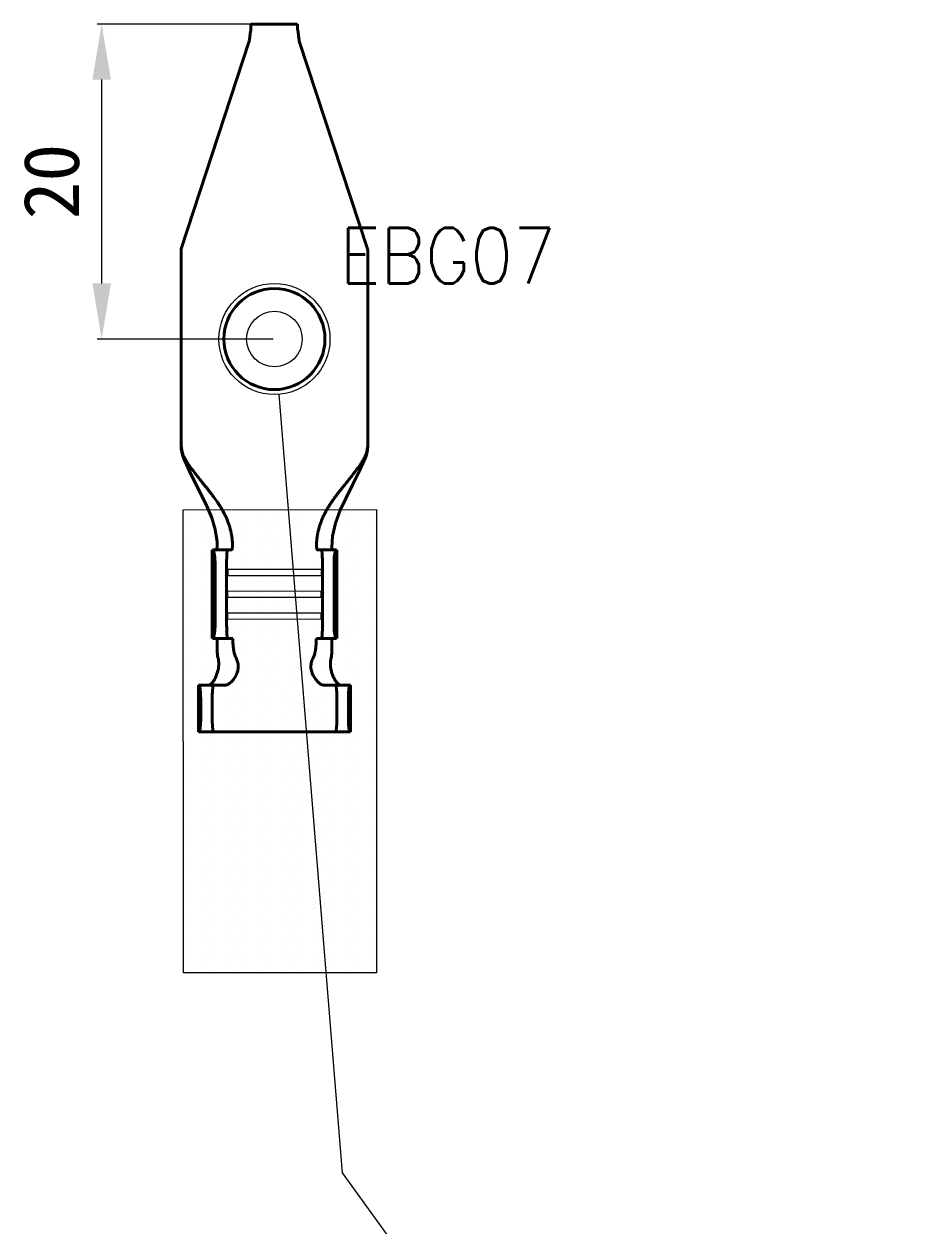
# Model space of a CAD drawing. Header units: inches. Extents: x 47316 to 59086, y 3141 to 11743.
# Drawn here: x 53209.6 to 53249.6, y 9920.7 to 9974.8 of the extents above; entities that cross this region are included whole.
import ezdxf

# ---------------------------------------------------------------- set-up
doc = ezdxf.new("R2010")
doc.units = ezdxf.units.IN
doc.header["$MEASUREMENT"] = 0
doc.layers.add('标注线', color=3, linetype='Continuous', lineweight=20)
doc.layers.add('轮廓线', color=7, linetype='Continuous', lineweight=40)
doc.styles.get("Standard").update_dxf_attribs({"font": ''})
doc.styles.get('Standard').set_extended_font_data('SimSun')
doc.linetypes.add('_VH_FELT_TAPE', pattern='A,0.4,-0.7,["FELT",Standard,S=0.3,R=0,X=-0.5,Y=-0.15],-0.7', length=1.8)

# ---------------------------------------------------------------- blocks, each defined once
blk = doc.blocks.new('YNDP')
at = {"layer": '标注线', "color": 0}
for p, q in [((-2.1, 7.315), (2.1, 7.315)), ((-2.1, 7.315), (-2.1, 7.035)), ((-2.1, 7.035), (2.1, 7.035)), ((2.1, 7.315), (2.1, 7.035)), ((-2.1, 6.335), (2.1, 6.335)), ((-2.1, 6.055), (-2.1, 6.335)), ((-2.1, 6.055), (2.1, 6.055)), ((2.1, 6.055), (2.1, 6.335)), ((-2.1, 5.355), (2.1, 5.355)), ((-2.1, 5.075), (-2.1, 5.355)), ((-2.1, 5.075), (2.1, 5.075)), ((2.1, 5.075), (2.1, 5.355))]:
    blk.add_line(p, q, dxfattribs=at)
at = {"layer": '轮廓线', "color": 0, "linetype": 'Continuous'}
for p, q in [((-1.05, 31.85), (1.05, 31.85)), ((-1.05, 31.85), (-1.05, 31.624)), ((1.05, 31.85), (1.05, 31.624)), ((-1.124, 31.08), (-4.19, 21.732)), ((1.124, 31.08), (4.19, 21.732)), ((-4.2, 21.666), (-4.2, 12.863)), ((4.2, 21.666), (4.2, 12.863)), ((2.615, 8.806), (2.587, 8.297)), ((-2.802, 4.2), (-2.802, 8.19)), ((-1.927, 8.19), (-2.789, 8.19)), ((-2.59, 8.225), (-2.59, 8.19)), ((1.927, 8.19), (2.789, 8.19)), ((2.802, 4.2), (2.802, 8.19)), ((-2.678, 4.76), (-2.678, 7.63)), ((-2.155, 7.63), (-2.155, 4.76)), ((2.155, 7.63), (2.155, 4.76)), ((2.678, 4.76), (2.678, 7.63)), ((-1.884, 4.2), (-2.789, 4.2)), ((1.884, 4.2), (2.789, 4.2)), ((-3.419, 2.1), (-3.419, 0)), ((-2.214, 2.1), (-3.419, 2.1)), ((2.214, 2.1), (3.419, 2.1)), ((3.419, 2.1), (3.419, 0)), ((-3.326, 1.54), (-3.326, 0.56)), ((-2.805, 0.56), (-2.805, 1.54)), ((2.805, 0.56), (2.805, 1.54)), ((3.326, 1.54), (3.326, 0.56)), ((3.419, 0), (-3.419, 0))]:
    blk.add_line(p, q, dxfattribs=at)
for points in [[(-4.098, 12.336), (-3.841, 11.757), (-3.567, 11.206), (-3.294, 10.675), (-3.041, 10.152), (-2.827, 9.63), (-2.669, 9.098), (-2.587, 8.548)], [(4.098, 12.336), (3.817, 11.707), (3.517, 11.11), (3.224, 10.534), (2.959, 9.966), (2.748, 9.394), (2.615, 8.806)], [(2.587, 8.297), (2.596, 8.233), (2.616, 8.19)]]:
    blk.add_lwpolyline(points, dxfattribs=at)
blk.add_circle((0, 17.675), 2.275, dxfattribs=at)
for centre, radius, start, end in [((-3.99, 21.666), 0.21, 161.8436, 180), ((3.99, 21.666), 0.21, 0, 18.1564), ((-2.733, 12.976), 1.467, 179.9769, 194.856), ((-2.784, 12.863), 1.416, 179.9988, 190.6859), ((-2.82, 12.855), 1.38, 190.6602, 202.0987), ((-2.828, 12.951), 1.368, 194.867, 203.4682), ((2.839, 12.948), 1.358, 336.545, 345.167), ((2.82, 12.855), 1.38, 337.9012, 349.3399), ((2.733, 12.976), 1.467, 345.1441, 0.0231), ((2.784, 12.863), 1.416, 349.3141, 0.0012), ((-2.878, 12.931), 1.315, 203.5201, 211.9337), ((2.881, 12.929), 1.311, 328.0524, 336.542)]:
    blk.add_arc(centre, radius, start, end, dxfattribs=at)
for centre, ratio, start_param, end_param in [((-2.789, 7.63), 0.19732, -4.712389, -3.141593), ((2.789, 7.63), 0.19732, -3.141593, -1.570796), ((-2.789, 4.76), 0.19732, 0, 1.570796), ((2.789, 4.76), 0.19732, -1.570796, 0), ((-3.401, 1.54), 0.133102, -4.712389, -3.141593), ((3.401, 1.54), 0.133102, -3.141593, -1.570796), ((-3.401, 0.56), 0.133102, 0, 1.570796), ((3.401, 0.56), 0.133102, -1.570796, 0)]:
    blk.add_ellipse(centre, major_axis=(0, -0.56), ratio=ratio, start_param=start_param, end_param=end_param, dxfattribs=at)
for points, knots in [([(-1.124, 31.08), (-1.118, 31.13), (-1.106, 31.228), (-1.088, 31.371), (-1.07, 31.502), (-1.057, 31.586), (-1.05, 31.624)], [0, 0, 0, 0, 0.275349, 0.54044, 0.785059, 1, 1, 1, 1]), ([(1.124, 31.08), (1.118, 31.13), (1.106, 31.228), (1.088, 31.371), (1.07, 31.502), (1.057, 31.586), (1.05, 31.624)], [0, 0, 0, 0, 0.275349, 0.54044, 0.785059, 1, 1, 1, 1]), ([(-3.994, 12.235), (-3.957, 12.176), (-3.881, 12.059), (-3.759, 11.884), (-3.63, 11.708), (-3.494, 11.53), (-3.376, 11.38), (-3.279, 11.258), (-3.178, 11.133), (-3.076, 11.005), (-2.972, 10.875), (-2.893, 10.775), (-2.813, 10.672), (-2.706, 10.529), (-2.6, 10.382), (-2.497, 10.228), (-2.421, 10.108), (-2.348, 9.983), (-2.278, 9.855), (-2.211, 9.722), (-2.129, 9.539), (-2.057, 9.349), (-1.999, 9.154), (-1.962, 9.004), (-1.932, 8.853), (-1.917, 8.752), (-1.91, 8.701)], [0, 0, 0, 0, 0.050147, 0.101268, 0.15366, 0.207551, 0.263037, 0.291397, 0.320187, 0.379163, 0.409405, 0.44019, 0.471533, 0.503437, 0.568955, 0.6026, 0.636828, 0.671601, 0.70688, 0.742606, 0.778723, 0.851854, 0.888752, 0.925778, 0.962868, 1, 1, 1, 1]), ([(3.994, 12.235), (3.957, 12.176), (3.881, 12.059), (3.759, 11.884), (3.63, 11.708), (3.494, 11.53), (3.376, 11.38), (3.279, 11.258), (3.178, 11.133), (3.076, 11.005), (2.972, 10.875), (2.893, 10.775), (2.813, 10.672), (2.706, 10.529), (2.6, 10.382), (2.497, 10.228), (2.421, 10.108), (2.348, 9.983), (2.278, 9.855), (2.211, 9.722), (2.129, 9.539), (2.057, 9.349), (1.999, 9.154), (1.962, 9.004), (1.932, 8.853), (1.917, 8.752), (1.91, 8.701)], [0, 0, 0, 0, 0.050147, 0.101268, 0.15366, 0.207551, 0.263037, 0.291397, 0.320187, 0.379163, 0.409405, 0.44019, 0.471533, 0.503437, 0.568955, 0.6026, 0.636828, 0.671601, 0.70688, 0.742606, 0.778723, 0.851854, 0.888752, 0.925778, 0.962868, 1, 1, 1, 1]), ([(-1.91, 8.701), (-1.906, 8.665), (-1.899, 8.596), (-1.895, 8.497), (-1.894, 8.421), (-1.893, 8.366), (-1.893, 8.341), (-1.893, 8.329)], [0, 0, 0, 0, 0.28921, 0.557756, 0.797041, 0.903477, 1, 1, 1, 1]), ([(1.893, 8.329), (1.893, 8.341), (1.893, 8.366), (1.894, 8.421), (1.895, 8.497), (1.899, 8.596), (1.906, 8.665), (1.91, 8.701)], [0, 0, 0, 0, 0.09654, 0.20301, 0.442326, 0.710821, 1, 1, 1, 1]), ([(-2.59, 8.225), (-2.59, 8.233), (-2.59, 8.25), (-2.589, 8.278), (-2.587, 8.312), (-2.585, 8.351), (-2.584, 8.394), (-2.583, 8.46), (-2.584, 8.512), (-2.587, 8.548)], [0, 0, 0, 0, 0.070978, 0.159185, 0.264069, 0.384693, 0.519957, 0.668708, 1, 1, 1, 1]), ([(-2.58, 8.19), (-2.581, 8.19), (-2.582, 8.19), (-2.585, 8.192), (-2.586, 8.195), (-2.588, 8.199), (-2.589, 8.204), (-2.59, 8.21), (-2.59, 8.217), (-2.59, 8.222), (-2.59, 8.225)], [0, 0, 0, 0, 0.063583, 0.13143, 0.214486, 0.319093, 0.448523, 0.604543, 0.788198, 1, 1, 1, 1]), ([(-2.11, 8.19), (-2.111, 8.19), (-2.113, 8.189), (-2.115, 8.187), (-2.117, 8.184), (-2.119, 8.179), (-2.121, 8.173), (-2.123, 8.165), (-2.125, 8.157), (-2.128, 8.143), (-2.132, 8.122), (-2.135, 8.094), (-2.139, 8.062), (-2.143, 8.01), (-2.148, 7.937), (-2.152, 7.842), (-2.154, 7.738), (-2.155, 7.666), (-2.155, 7.63)], [0, 0, 0, 0, 0.004027, 0.009289, 0.016377, 0.025518, 0.036801, 0.050263, 0.065914, 0.083752, 0.125893, 0.176287, 0.234438, 0.299837, 0.450022, 0.621303, 0.807366, 1, 1, 1, 1]), ([(-1.893, 8.329), (-1.894, 8.318), (-1.896, 8.298), (-1.9, 8.27), (-1.904, 8.247), (-1.908, 8.229), (-1.911, 8.218), (-1.913, 8.21), (-1.915, 8.204), (-1.917, 8.199), (-1.92, 8.195), (-1.922, 8.192), (-1.924, 8.19), (-1.926, 8.19), (-1.927, 8.19)], [0, 0, 0, 0, 0.218442, 0.41158, 0.578176, 0.717068, 0.77583, 0.827442, 0.871971, 0.909537, 0.940372, 0.964928, 0.984146, 1, 1, 1, 1]), ([(1.927, 8.19), (1.926, 8.19), (1.924, 8.19), (1.922, 8.192), (1.92, 8.195), (1.917, 8.199), (1.915, 8.204), (1.913, 8.21), (1.911, 8.218), (1.908, 8.229), (1.904, 8.247), (1.9, 8.27), (1.896, 8.298), (1.894, 8.318), (1.893, 8.329)], [0, 0, 0, 0, 0.015854, 0.035072, 0.059628, 0.090464, 0.128031, 0.17256, 0.224172, 0.282933, 0.421824, 0.58842, 0.781558, 1, 1, 1, 1]), ([(2.155, 7.63), (2.155, 7.666), (2.154, 7.738), (2.152, 7.842), (2.148, 7.937), (2.143, 8.01), (2.139, 8.062), (2.135, 8.094), (2.132, 8.122), (2.128, 8.143), (2.125, 8.157), (2.123, 8.165), (2.121, 8.173), (2.119, 8.179), (2.117, 8.184), (2.115, 8.187), (2.113, 8.189), (2.111, 8.19), (2.11, 8.19)], [0, 0, 0, 0, 0.192634, 0.378697, 0.549978, 0.700163, 0.765562, 0.823713, 0.874107, 0.916248, 0.934086, 0.949737, 0.963199, 0.974482, 0.983623, 0.990711, 0.995973, 1, 1, 1, 1]), ([(-2.155, 4.76), (-2.155, 4.724), (-2.154, 4.652), (-2.152, 4.548), (-2.148, 4.453), (-2.143, 4.38), (-2.139, 4.328), (-2.135, 4.296), (-2.132, 4.268), (-2.128, 4.247), (-2.125, 4.233), (-2.123, 4.225), (-2.121, 4.217), (-2.119, 4.211), (-2.117, 4.206), (-2.115, 4.203), (-2.113, 4.201), (-2.111, 4.2), (-2.11, 4.2)], [0, 0, 0, 0, 0.192634, 0.378697, 0.549978, 0.700163, 0.765562, 0.823713, 0.874107, 0.916248, 0.934086, 0.949737, 0.963199, 0.974482, 0.983623, 0.990711, 0.995973, 1, 1, 1, 1]), ([(2.11, 4.2), (2.111, 4.2), (2.113, 4.201), (2.115, 4.203), (2.117, 4.206), (2.119, 4.211), (2.121, 4.217), (2.123, 4.225), (2.125, 4.233), (2.128, 4.247), (2.132, 4.268), (2.135, 4.296), (2.139, 4.328), (2.143, 4.38), (2.148, 4.453), (2.152, 4.548), (2.154, 4.652), (2.155, 4.724), (2.155, 4.76)], [0, 0, 0, 0, 0.004027, 0.009289, 0.016377, 0.025518, 0.036801, 0.050263, 0.065914, 0.083752, 0.125893, 0.176287, 0.234438, 0.299837, 0.450022, 0.621303, 0.807366, 1, 1, 1, 1]), ([(-2.556, 3.36), (-2.566, 3.426), (-2.576, 3.528), (-2.58, 3.664), (-2.58, 3.769), (-2.579, 3.875), (-2.577, 3.982), (-2.577, 4.09), (-2.58, 4.163), (-2.582, 4.2)], [0, 0, 0, 0, 0.240029, 0.362533, 0.486637, 0.612415, 0.739889, 0.869056, 1, 1, 1, 1]), ([(-1.884, 4.2), (-1.879, 4.126), (-1.874, 4.016), (-1.864, 3.87), (-1.851, 3.729), (-1.829, 3.59), (-1.793, 3.456), (-1.769, 3.391), (-1.755, 3.36)], [0, 0, 0, 0, 0.260021, 0.387215, 0.512609, 0.758429, 0.879572, 1, 1, 1, 1]), ([(1.755, 3.36), (1.769, 3.391), (1.793, 3.456), (1.829, 3.59), (1.851, 3.729), (1.864, 3.87), (1.874, 4.016), (1.879, 4.126), (1.884, 4.2)], [0, 0, 0, 0, 0.120428, 0.241571, 0.48739, 0.612785, 0.739979, 1, 1, 1, 1]), ([(2.582, 4.2), (2.58, 4.163), (2.577, 4.09), (2.577, 3.982), (2.579, 3.875), (2.58, 3.769), (2.58, 3.664), (2.576, 3.528), (2.566, 3.426), (2.556, 3.36)], [0, 0, 0, 0, 0.130944, 0.260111, 0.387585, 0.513363, 0.637467, 0.759971, 1, 1, 1, 1]), ([(-2.888, 2.131), (-2.874, 2.141), (-2.846, 2.165), (-2.805, 2.21), (-2.763, 2.263), (-2.722, 2.327), (-2.681, 2.398), (-2.643, 2.477), (-2.607, 2.563), (-2.564, 2.686), (-2.526, 2.847), (-2.511, 3.009), (-2.514, 3.133), (-2.523, 3.217), (-2.536, 3.292), (-2.549, 3.339), (-2.556, 3.36)], [0, 0, 0, 0, 0.038866, 0.08397, 0.135113, 0.191855, 0.253649, 0.319879, 0.389842, 0.462725, 0.612921, 0.759984, 0.828629, 0.892177, 0.949572, 1, 1, 1, 1]), ([(-1.755, 3.36), (-1.74, 3.336), (-1.713, 3.283), (-1.678, 3.195), (-1.651, 3.095), (-1.639, 3.004), (-1.636, 2.927), (-1.638, 2.868), (-1.645, 2.809), (-1.66, 2.731), (-1.688, 2.638), (-1.734, 2.534), (-1.789, 2.439), (-1.849, 2.356), (-1.912, 2.282), (-1.975, 2.22), (-2.029, 2.177), (-2.071, 2.149), (-2.101, 2.132), (-2.131, 2.118), (-2.167, 2.105), (-2.196, 2.1), (-2.214, 2.1)], [0, 0, 0, 0, 0.055022, 0.116995, 0.185083, 0.258201, 0.296181, 0.334778, 0.373698, 0.412652, 0.489659, 0.564292, 0.635623, 0.703071, 0.76613, 0.824277, 0.876958, 0.901113, 0.923761, 0.944907, 0.964596, 1, 1, 1, 1]), ([(2.214, 2.1), (2.196, 2.1), (2.167, 2.105), (2.131, 2.118), (2.101, 2.132), (2.071, 2.149), (2.029, 2.177), (1.975, 2.22), (1.912, 2.282), (1.849, 2.356), (1.789, 2.439), (1.734, 2.534), (1.688, 2.638), (1.654, 2.75), (1.636, 2.868), (1.636, 2.984), (1.651, 3.095), (1.678, 3.195), (1.713, 3.283), (1.74, 3.336), (1.755, 3.36)], [0, 0, 0, 0, 0.035416, 0.055113, 0.076262, 0.09891, 0.123064, 0.175742, 0.233887, 0.296955, 0.364416, 0.435763, 0.510406, 0.587414, 0.665244, 0.741782, 0.814902, 0.882994, 0.944969, 1, 1, 1, 1]), ([(2.556, 3.36), (2.549, 3.341), (2.538, 3.299), (2.525, 3.233), (2.516, 3.159), (2.511, 3.049), (2.519, 2.903), (2.552, 2.728), (2.597, 2.587), (2.641, 2.481), (2.676, 2.409), (2.712, 2.343), (2.75, 2.284), (2.787, 2.232), (2.814, 2.2), (2.827, 2.186)], [0, 0, 0, 0, 0.048288, 0.102718, 0.16266, 0.227338, 0.366788, 0.511961, 0.653827, 0.721303, 0.78555, 0.846014, 0.902199, 0.953655, 1, 1, 1, 1]), ([(2.827, 2.186), (2.839, 2.173), (2.862, 2.15), (2.889, 2.13), (2.902, 2.122)], [0, 0, 0, 0, 0.537008, 1, 1, 1, 1]), ([(-2.97, 2.1), (-2.963, 2.1), (-2.95, 2.102), (-2.93, 2.108), (-2.909, 2.118), (-2.895, 2.126), (-2.888, 2.131)], [0, 0, 0, 0, 0.217658, 0.453857, 0.713604, 1, 1, 1, 1]), ([(-2.74, 2.1), (-2.741, 2.1), (-2.744, 2.099), (-2.747, 2.097), (-2.75, 2.094), (-2.753, 2.089), (-2.756, 2.083), (-2.759, 2.076), (-2.762, 2.067), (-2.766, 2.053), (-2.771, 2.032), (-2.776, 2.004), (-2.781, 1.972), (-2.786, 1.935), (-2.79, 1.894), (-2.795, 1.834), (-2.8, 1.752), (-2.804, 1.648), (-2.805, 1.576), (-2.805, 1.54)], [0, 0, 0, 0, 0.005642, 0.012205, 0.020275, 0.030156, 0.042002, 0.05589, 0.071859, 0.089925, 0.132301, 0.1827, 0.240671, 0.305736, 0.377363, 0.454882, 0.624746, 0.809143, 1, 1, 1, 1]), ([(2.805, 1.54), (2.805, 1.576), (2.804, 1.648), (2.8, 1.752), (2.795, 1.834), (2.79, 1.894), (2.786, 1.935), (2.781, 1.972), (2.776, 2.004), (2.771, 2.032), (2.766, 2.053), (2.762, 2.067), (2.759, 2.076), (2.756, 2.083), (2.753, 2.089), (2.75, 2.094), (2.747, 2.097), (2.744, 2.099), (2.741, 2.1), (2.74, 2.1)], [0, 0, 0, 0, 0.190857, 0.375254, 0.545118, 0.622637, 0.694264, 0.759329, 0.8173, 0.867699, 0.910075, 0.928141, 0.94411, 0.957998, 0.969844, 0.979725, 0.987795, 0.994358, 1, 1, 1, 1]), ([(2.902, 2.122), (2.907, 2.119), (2.921, 2.111), (2.944, 2.103), (2.962, 2.1), (2.97, 2.1)], [0, 0, 0, 0, 0.280397, 0.659814, 1, 1, 1, 1]), ([(-2.805, 0.56), (-2.805, 0.524), (-2.804, 0.452), (-2.8, 0.348), (-2.795, 0.266), (-2.79, 0.206), (-2.786, 0.165), (-2.781, 0.128), (-2.776, 0.096), (-2.771, 0.068), (-2.766, 0.047), (-2.762, 0.033), (-2.759, 0.024), (-2.756, 0.017), (-2.753, 0.011), (-2.75, 0.006), (-2.747, 0.003), (-2.744, 0.001), (-2.741, 0), (-2.74, 0)], [0, 0, 0, 0, 0.190857, 0.375254, 0.545118, 0.622637, 0.694264, 0.759329, 0.8173, 0.867699, 0.910075, 0.928141, 0.94411, 0.957998, 0.969844, 0.979725, 0.987795, 0.994358, 1, 1, 1, 1]), ([(2.74, 0), (2.741, 0), (2.744, 0.001), (2.747, 0.003), (2.75, 0.006), (2.753, 0.011), (2.756, 0.017), (2.759, 0.024), (2.762, 0.033), (2.766, 0.047), (2.771, 0.068), (2.776, 0.096), (2.781, 0.128), (2.786, 0.165), (2.79, 0.206), (2.795, 0.266), (2.8, 0.348), (2.804, 0.452), (2.805, 0.524), (2.805, 0.56)], [0, 0, 0, 0, 0.005642, 0.012205, 0.020275, 0.030156, 0.042002, 0.05589, 0.071859, 0.089925, 0.132301, 0.1827, 0.240671, 0.305736, 0.377363, 0.454882, 0.624746, 0.809143, 1, 1, 1, 1])]:
    blk.add_open_spline(points, degree=3, knots=knots, dxfattribs=at)

msp = doc.modelspace()

# ---------------------------------------------------------------- linework, layer by layer
at = {"color": 0, "lineweight": 15}
for p, q in [((53220.765, 9974.767), (53212.855, 9974.767)), ((53220.772, 9960.592), (53212.855, 9960.592)), ((53216.729, 9952.913), (53225.419, 9952.916)), ((53216.738, 9932.067), (53216.729, 9952.913)), ((53217.079, 9952.691), (53217.079, 9952.691)), ((53218.079, 9952.692), (53218.079, 9952.692)), ((53219.079, 9952.692), (53219.079, 9952.692)), ((53220.079, 9952.692), (53220.079, 9952.692)), ((53221.079, 9952.693), (53221.079, 9952.693)), ((53222.079, 9952.693), (53222.079, 9952.693)), ((53223.079, 9952.694), (53223.079, 9952.694)), ((53224.079, 9952.694), (53224.079, 9952.694)), ((53225.079, 9952.695), (53225.079, 9952.695)), ((53225.419, 9952.916), (53225.428, 9932.071)), ((53217.079, 9952.191), (53217.079, 9952.191)), ((53217.579, 9952.441), (53217.579, 9952.441)), ((53218.079, 9952.192), (53218.079, 9952.192)), ((53218.579, 9952.442), (53218.579, 9952.442)), ((53219.079, 9952.192), (53219.079, 9952.192)), ((53219.579, 9952.442), (53219.579, 9952.442)), ((53220.079, 9952.192), (53220.079, 9952.192)), ((53220.579, 9952.443), (53220.579, 9952.443)), ((53221.079, 9952.193), (53221.079, 9952.193)), ((53221.579, 9952.443), (53221.579, 9952.443)), ((53222.079, 9952.193), (53222.079, 9952.193)), ((53222.579, 9952.443), (53222.579, 9952.443)), ((53223.079, 9952.194), (53223.079, 9952.194)), ((53223.579, 9952.444), (53223.579, 9952.444)), ((53224.079, 9952.194), (53224.079, 9952.194)), ((53224.579, 9952.444), (53224.579, 9952.444)), ((53225.079, 9952.195), (53225.079, 9952.195)), ((53217.08, 9951.691), (53217.08, 9951.691)), ((53217.579, 9951.941), (53217.579, 9951.941)), ((53218.08, 9951.692), (53218.08, 9951.692)), ((53218.579, 9951.942), (53218.579, 9951.942)), ((53219.08, 9951.692), (53219.08, 9951.692)), ((53219.579, 9951.942), (53219.579, 9951.942)), ((53220.08, 9951.692), (53220.08, 9951.692)), ((53220.579, 9951.943), (53220.579, 9951.943)), ((53221.08, 9951.693), (53221.08, 9951.693)), ((53221.579, 9951.943), (53221.579, 9951.943)), ((53222.08, 9951.693), (53222.08, 9951.693)), ((53222.579, 9951.943), (53222.579, 9951.943)), ((53223.08, 9951.694), (53223.08, 9951.694)), ((53223.579, 9951.944), (53223.579, 9951.944)), ((53224.08, 9951.694), (53224.08, 9951.694)), ((53224.579, 9951.944), (53224.579, 9951.944)), ((53225.08, 9951.695), (53225.08, 9951.695)), ((53217.08, 9951.191), (53217.08, 9951.191)), ((53217.58, 9951.441), (53217.58, 9951.441)), ((53218.08, 9951.192), (53218.08, 9951.192)), ((53218.58, 9951.442), (53218.58, 9951.442)), ((53219.08, 9951.192), (53219.08, 9951.192)), ((53219.58, 9951.442), (53219.58, 9951.442)), ((53220.08, 9951.192), (53220.08, 9951.192)), ((53220.58, 9951.443), (53220.58, 9951.443)), ((53221.08, 9951.193), (53221.08, 9951.193)), ((53221.58, 9951.443), (53221.58, 9951.443)), ((53222.08, 9951.193), (53222.08, 9951.193)), ((53222.58, 9951.443), (53222.58, 9951.443)), ((53223.08, 9951.194), (53223.08, 9951.194)), ((53223.58, 9951.444), (53223.58, 9951.444)), ((53224.08, 9951.194), (53224.08, 9951.194)), ((53224.58, 9951.444), (53224.58, 9951.444)), ((53225.08, 9951.195), (53225.08, 9951.195)), ((53217.08, 9950.691), (53217.08, 9950.691)), ((53217.58, 9950.941), (53217.58, 9950.941)), ((53218.08, 9950.692), (53218.08, 9950.692)), ((53218.58, 9950.942), (53218.58, 9950.942)), ((53219.08, 9950.692), (53219.08, 9950.692)), ((53219.58, 9950.942), (53219.58, 9950.942)), ((53220.08, 9950.692), (53220.08, 9950.692)), ((53220.58, 9950.943), (53220.58, 9950.943)), ((53221.08, 9950.693), (53221.08, 9950.693)), ((53221.58, 9950.943), (53221.58, 9950.943)), ((53222.08, 9950.693), (53222.08, 9950.693)), ((53222.58, 9950.943), (53222.58, 9950.943)), ((53223.08, 9950.694), (53223.08, 9950.694)), ((53223.58, 9950.944), (53223.58, 9950.944)), ((53224.08, 9950.694), (53224.08, 9950.694)), ((53224.58, 9950.944), (53224.58, 9950.944)), ((53225.08, 9950.695), (53225.08, 9950.695)), ((53217.08, 9950.191), (53217.08, 9950.191)), ((53217.58, 9950.441), (53217.58, 9950.441)), ((53217.58, 9949.941), (53217.58, 9949.941)), ((53218.08, 9950.192), (53218.08, 9950.192)), ((53218.58, 9950.442), (53218.58, 9950.442)), ((53218.58, 9949.942), (53218.58, 9949.942)), ((53219.08, 9950.192), (53219.08, 9950.192)), ((53219.58, 9950.442), (53219.58, 9950.442)), ((53219.58, 9949.942), (53219.58, 9949.942)), ((53220.08, 9950.192), (53220.08, 9950.192)), ((53220.58, 9950.443), (53220.58, 9950.443)), ((53220.58, 9949.943), (53220.58, 9949.943)), ((53221.08, 9950.193), (53221.08, 9950.193)), ((53221.58, 9950.443), (53221.58, 9950.443)), ((53221.58, 9949.943), (53221.58, 9949.943)), ((53222.08, 9950.193), (53222.08, 9950.193)), ((53222.58, 9950.443), (53222.58, 9950.443)), ((53222.58, 9949.943), (53222.58, 9949.943)), ((53223.08, 9950.194), (53223.08, 9950.194)), ((53223.58, 9950.444), (53223.58, 9950.444)), ((53223.58, 9949.944), (53223.58, 9949.944)), ((53224.08, 9950.194), (53224.08, 9950.194)), ((53224.58, 9950.444), (53224.58, 9950.444)), ((53224.58, 9949.944), (53224.58, 9949.944)), ((53225.08, 9950.195), (53225.08, 9950.195)), ((53217.08, 9949.691), (53217.08, 9949.691)), ((53217.58, 9949.441), (53217.58, 9949.441)), ((53218.08, 9949.692), (53218.08, 9949.692)), ((53218.58, 9949.442), (53218.58, 9949.442)), ((53219.08, 9949.692), (53219.08, 9949.692)), ((53219.58, 9949.442), (53219.58, 9949.442)), ((53220.08, 9949.692), (53220.08, 9949.692)), ((53220.58, 9949.443), (53220.58, 9949.443)), ((53221.08, 9949.693), (53221.08, 9949.693)), ((53221.58, 9949.443), (53221.58, 9949.443)), ((53222.08, 9949.693), (53222.08, 9949.693)), ((53222.58, 9949.443), (53222.58, 9949.443)), ((53223.08, 9949.694), (53223.08, 9949.694)), ((53223.58, 9949.444), (53223.58, 9949.444)), ((53224.08, 9949.694), (53224.08, 9949.694)), ((53224.58, 9949.444), (53224.58, 9949.444)), ((53225.08, 9949.695), (53225.08, 9949.695)), ((53217.081, 9949.191), (53217.081, 9949.191)), ((53217.581, 9948.941), (53217.581, 9948.941)), ((53218.081, 9949.192), (53218.081, 9949.192)), ((53218.581, 9948.942), (53218.581, 9948.942)), ((53219.081, 9949.192), (53219.081, 9949.192)), ((53219.581, 9948.942), (53219.581, 9948.942)), ((53220.081, 9949.192), (53220.081, 9949.192)), ((53220.581, 9948.943), (53220.581, 9948.943)), ((53221.081, 9949.193), (53221.081, 9949.193)), ((53221.581, 9948.943), (53221.581, 9948.943)), ((53222.081, 9949.193), (53222.081, 9949.193)), ((53222.581, 9948.943), (53222.581, 9948.943)), ((53223.081, 9949.194), (53223.081, 9949.194)), ((53223.581, 9948.944), (53223.581, 9948.944)), ((53224.081, 9949.194), (53224.081, 9949.194)), ((53224.581, 9948.944), (53224.581, 9948.944)), ((53225.081, 9949.195), (53225.081, 9949.195)), ((53217.081, 9948.691), (53217.081, 9948.691)), ((53217.581, 9948.441), (53217.581, 9948.441)), ((53218.081, 9948.692), (53218.081, 9948.692)), ((53218.581, 9948.442), (53218.581, 9948.442)), ((53219.081, 9948.692), (53219.081, 9948.692)), ((53219.581, 9948.442), (53219.581, 9948.442)), ((53220.081, 9948.692), (53220.081, 9948.692)), ((53220.581, 9948.443), (53220.581, 9948.443)), ((53221.081, 9948.693), (53221.081, 9948.693)), ((53221.581, 9948.443), (53221.581, 9948.443)), ((53222.081, 9948.693), (53222.081, 9948.693)), ((53222.581, 9948.443), (53222.581, 9948.443)), ((53223.081, 9948.694), (53223.081, 9948.694)), ((53223.581, 9948.444), (53223.581, 9948.444)), ((53224.081, 9948.694), (53224.081, 9948.694)), ((53224.581, 9948.444), (53224.581, 9948.444)), ((53225.081, 9948.695), (53225.081, 9948.695)), ((53217.081, 9948.191), (53217.081, 9948.191)), ((53217.581, 9947.941), (53217.581, 9947.941)), ((53218.081, 9948.192), (53218.081, 9948.192)), ((53218.581, 9947.942), (53218.581, 9947.942)), ((53219.081, 9948.192), (53219.081, 9948.192)), ((53219.581, 9947.942), (53219.581, 9947.942)), ((53220.081, 9948.192), (53220.081, 9948.192)), ((53220.581, 9947.943), (53220.581, 9947.943)), ((53221.081, 9948.193), (53221.081, 9948.193)), ((53221.581, 9947.943), (53221.581, 9947.943)), ((53222.081, 9948.193), (53222.081, 9948.193)), ((53222.581, 9947.943), (53222.581, 9947.943)), ((53223.081, 9948.194), (53223.081, 9948.194)), ((53223.581, 9947.944), (53223.581, 9947.944)), ((53224.081, 9948.194), (53224.081, 9948.194)), ((53224.581, 9947.944), (53224.581, 9947.944)), ((53225.081, 9948.195), (53225.081, 9948.195)), ((53217.081, 9947.691), (53217.081, 9947.691)), ((53217.581, 9947.441), (53217.581, 9947.441)), ((53218.081, 9947.692), (53218.081, 9947.692)), ((53218.581, 9947.442), (53218.581, 9947.442)), ((53219.081, 9947.692), (53219.081, 9947.692)), ((53219.581, 9947.442), (53219.581, 9947.442)), ((53220.081, 9947.692), (53220.081, 9947.692)), ((53220.581, 9947.443), (53220.581, 9947.443)), ((53221.081, 9947.693), (53221.081, 9947.693)), ((53221.581, 9947.443), (53221.581, 9947.443)), ((53222.081, 9947.693), (53222.081, 9947.693)), ((53222.581, 9947.443), (53222.581, 9947.443)), ((53223.081, 9947.694), (53223.081, 9947.694)), ((53223.581, 9947.444), (53223.581, 9947.444)), ((53224.081, 9947.694), (53224.081, 9947.694)), ((53224.581, 9947.444), (53224.581, 9947.444)), ((53225.081, 9947.695), (53225.081, 9947.695)), ((53217.081, 9947.191), (53217.081, 9947.191)), ((53217.082, 9946.691), (53217.082, 9946.691)), ((53217.582, 9946.941), (53217.582, 9946.941)), ((53218.081, 9947.192), (53218.081, 9947.192)), ((53218.082, 9946.692), (53218.082, 9946.692)), ((53218.582, 9946.942), (53218.582, 9946.942)), ((53219.081, 9947.192), (53219.081, 9947.192)), ((53219.082, 9946.692), (53219.082, 9946.692)), ((53219.582, 9946.942), (53219.582, 9946.942)), ((53220.081, 9947.192), (53220.081, 9947.192)), ((53220.082, 9946.692), (53220.082, 9946.692)), ((53220.582, 9946.943), (53220.582, 9946.943)), ((53221.081, 9947.193), (53221.081, 9947.193)), ((53221.082, 9946.693), (53221.082, 9946.693)), ((53221.582, 9946.943), (53221.582, 9946.943)), ((53222.081, 9947.193), (53222.081, 9947.193)), ((53222.082, 9946.693), (53222.082, 9946.693)), ((53222.582, 9946.943), (53222.582, 9946.943)), ((53223.081, 9947.194), (53223.081, 9947.194)), ((53223.082, 9946.694), (53223.082, 9946.694)), ((53223.582, 9946.944), (53223.582, 9946.944)), ((53224.081, 9947.194), (53224.081, 9947.194)), ((53224.082, 9946.694), (53224.082, 9946.694)), ((53224.582, 9946.944), (53224.582, 9946.944)), ((53225.081, 9947.195), (53225.081, 9947.195)), ((53225.082, 9946.695), (53225.082, 9946.695)), ((53217.082, 9946.191), (53217.082, 9946.191)), ((53217.582, 9946.441), (53217.582, 9946.441)), ((53218.082, 9946.192), (53218.082, 9946.192)), ((53218.582, 9946.442), (53218.582, 9946.442)), ((53219.082, 9946.192), (53219.082, 9946.192)), ((53219.582, 9946.442), (53219.582, 9946.442)), ((53220.082, 9946.192), (53220.082, 9946.192)), ((53220.582, 9946.443), (53220.582, 9946.443)), ((53221.082, 9946.193), (53221.082, 9946.193)), ((53221.582, 9946.443), (53221.582, 9946.443)), ((53222.082, 9946.193), (53222.082, 9946.193)), ((53222.582, 9946.443), (53222.582, 9946.443)), ((53223.082, 9946.194), (53223.082, 9946.194)), ((53223.582, 9946.444), (53223.582, 9946.444)), ((53224.082, 9946.194), (53224.082, 9946.194)), ((53224.582, 9946.444), (53224.582, 9946.444)), ((53225.082, 9946.195), (53225.082, 9946.195)), ((53217.082, 9945.691), (53217.082, 9945.691)), ((53217.582, 9945.941), (53217.582, 9945.941)), ((53218.082, 9945.692), (53218.082, 9945.692)), ((53218.582, 9945.942), (53218.582, 9945.942)), ((53219.082, 9945.692), (53219.082, 9945.692)), ((53219.582, 9945.942), (53219.582, 9945.942)), ((53220.082, 9945.692), (53220.082, 9945.692)), ((53220.582, 9945.943), (53220.582, 9945.943)), ((53221.082, 9945.693), (53221.082, 9945.693)), ((53221.582, 9945.943), (53221.582, 9945.943)), ((53222.082, 9945.693), (53222.082, 9945.693)), ((53222.582, 9945.943), (53222.582, 9945.943)), ((53223.082, 9945.694), (53223.082, 9945.694)), ((53223.582, 9945.944), (53223.582, 9945.944)), ((53224.082, 9945.694), (53224.082, 9945.694)), ((53224.582, 9945.944), (53224.582, 9945.944)), ((53225.082, 9945.695), (53225.082, 9945.695)), ((53217.082, 9945.191), (53217.082, 9945.191)), ((53217.582, 9945.441), (53217.582, 9945.441)), ((53218.082, 9945.192), (53218.082, 9945.192)), ((53218.582, 9945.442), (53218.582, 9945.442)), ((53219.082, 9945.192), (53219.082, 9945.192)), ((53219.582, 9945.442), (53219.582, 9945.442)), ((53220.082, 9945.192), (53220.082, 9945.192)), ((53220.582, 9945.443), (53220.582, 9945.443)), ((53221.082, 9945.193), (53221.082, 9945.193)), ((53221.582, 9945.443), (53221.582, 9945.443)), ((53222.082, 9945.193), (53222.082, 9945.193)), ((53222.582, 9945.443), (53222.582, 9945.443)), ((53223.082, 9945.194), (53223.082, 9945.194)), ((53223.582, 9945.444), (53223.582, 9945.444)), ((53224.082, 9945.194), (53224.082, 9945.194)), ((53224.582, 9945.444), (53224.582, 9945.444)), ((53225.082, 9945.195), (53225.082, 9945.195)), ((53217.083, 9944.691), (53217.083, 9944.691)), ((53217.582, 9944.941), (53217.582, 9944.941)), ((53218.083, 9944.692), (53218.083, 9944.692)), ((53218.582, 9944.942), (53218.582, 9944.942)), ((53219.083, 9944.692), (53219.083, 9944.692)), ((53219.582, 9944.942), (53219.582, 9944.942)), ((53220.083, 9944.692), (53220.083, 9944.692)), ((53220.582, 9944.943), (53220.582, 9944.943)), ((53221.083, 9944.693), (53221.083, 9944.693)), ((53221.582, 9944.943), (53221.582, 9944.943)), ((53222.083, 9944.693), (53222.083, 9944.693)), ((53222.582, 9944.943), (53222.582, 9944.943)), ((53223.083, 9944.694), (53223.083, 9944.694)), ((53223.582, 9944.944), (53223.582, 9944.944)), ((53224.083, 9944.694), (53224.083, 9944.694)), ((53224.582, 9944.944), (53224.582, 9944.944)), ((53225.083, 9944.695), (53225.083, 9944.695)), ((53217.083, 9944.191), (53217.083, 9944.191)), ((53217.583, 9944.441), (53217.583, 9944.441)), ((53218.083, 9944.192), (53218.083, 9944.192)), ((53218.583, 9944.442), (53218.583, 9944.442)), ((53219.083, 9944.192), (53219.083, 9944.192)), ((53219.583, 9944.442), (53219.583, 9944.442)), ((53220.083, 9944.192), (53220.083, 9944.192)), ((53220.583, 9944.443), (53220.583, 9944.443)), ((53221.083, 9944.193), (53221.083, 9944.193)), ((53221.583, 9944.443), (53221.583, 9944.443)), ((53222.083, 9944.193), (53222.083, 9944.193)), ((53222.583, 9944.443), (53222.583, 9944.443)), ((53223.083, 9944.194), (53223.083, 9944.194)), ((53223.583, 9944.444), (53223.583, 9944.444)), ((53224.083, 9944.194), (53224.083, 9944.194)), ((53224.583, 9944.444), (53224.583, 9944.444)), ((53225.083, 9944.195), (53225.083, 9944.195)), ((53217.083, 9943.691), (53217.083, 9943.691)), ((53217.583, 9943.941), (53217.583, 9943.941)), ((53217.583, 9943.441), (53217.583, 9943.441)), ((53218.083, 9943.692), (53218.083, 9943.692)), ((53218.583, 9943.942), (53218.583, 9943.942)), ((53218.583, 9943.442), (53218.583, 9943.442)), ((53219.083, 9943.692), (53219.083, 9943.692)), ((53219.583, 9943.942), (53219.583, 9943.942)), ((53219.583, 9943.442), (53219.583, 9943.442)), ((53220.083, 9943.692), (53220.083, 9943.692)), ((53220.583, 9943.943), (53220.583, 9943.943)), ((53220.583, 9943.443), (53220.583, 9943.443)), ((53221.083, 9943.693), (53221.083, 9943.693)), ((53221.583, 9943.943), (53221.583, 9943.943)), ((53221.583, 9943.443), (53221.583, 9943.443)), ((53222.083, 9943.693), (53222.083, 9943.693)), ((53222.583, 9943.943), (53222.583, 9943.943)), ((53222.583, 9943.443), (53222.583, 9943.443)), ((53223.083, 9943.694), (53223.083, 9943.694)), ((53223.583, 9943.944), (53223.583, 9943.944)), ((53223.583, 9943.444), (53223.583, 9943.444)), ((53224.083, 9943.694), (53224.083, 9943.694)), ((53224.583, 9943.944), (53224.583, 9943.944)), ((53224.583, 9943.444), (53224.583, 9943.444)), ((53225.083, 9943.695), (53225.083, 9943.695)), ((53217.083, 9943.191), (53217.083, 9943.191)), ((53217.583, 9942.941), (53217.583, 9942.941)), ((53218.083, 9943.192), (53218.083, 9943.192)), ((53218.583, 9942.942), (53218.583, 9942.942)), ((53219.083, 9943.192), (53219.083, 9943.192)), ((53219.583, 9942.942), (53219.583, 9942.942)), ((53220.083, 9943.192), (53220.083, 9943.192)), ((53220.583, 9942.943), (53220.583, 9942.943)), ((53221.083, 9943.193), (53221.083, 9943.193)), ((53221.583, 9942.943), (53221.583, 9942.943)), ((53222.083, 9943.193), (53222.083, 9943.193)), ((53222.583, 9942.943), (53222.583, 9942.943)), ((53223.083, 9943.194), (53223.083, 9943.194)), ((53223.583, 9942.944), (53223.583, 9942.944)), ((53224.083, 9943.194), (53224.083, 9943.194)), ((53224.583, 9942.944), (53224.583, 9942.944)), ((53225.083, 9943.195), (53225.083, 9943.195)), ((53217.083, 9942.691), (53217.083, 9942.691)), ((53217.584, 9942.441), (53217.584, 9942.441)), ((53218.083, 9942.692), (53218.083, 9942.692)), ((53218.584, 9942.442), (53218.584, 9942.442)), ((53219.083, 9942.692), (53219.083, 9942.692)), ((53219.584, 9942.442), (53219.584, 9942.442)), ((53220.083, 9942.692), (53220.083, 9942.692)), ((53220.584, 9942.443), (53220.584, 9942.443)), ((53221.083, 9942.693), (53221.083, 9942.693)), ((53221.584, 9942.443), (53221.584, 9942.443)), ((53222.083, 9942.693), (53222.083, 9942.693)), ((53222.584, 9942.443), (53222.584, 9942.443)), ((53223.083, 9942.694), (53223.083, 9942.694)), ((53223.584, 9942.444), (53223.584, 9942.444)), ((53224.083, 9942.694), (53224.083, 9942.694)), ((53224.584, 9942.444), (53224.584, 9942.444)), ((53225.083, 9942.695), (53225.083, 9942.695)), ((53217.084, 9942.191), (53217.084, 9942.191)), ((53217.584, 9941.941), (53217.584, 9941.941)), ((53218.084, 9942.192), (53218.084, 9942.192)), ((53218.584, 9941.942), (53218.584, 9941.942)), ((53219.084, 9942.192), (53219.084, 9942.192)), ((53219.584, 9941.942), (53219.584, 9941.942)), ((53220.084, 9942.192), (53220.084, 9942.192)), ((53220.584, 9941.943), (53220.584, 9941.943)), ((53221.084, 9942.193), (53221.084, 9942.193)), ((53221.584, 9941.943), (53221.584, 9941.943)), ((53222.084, 9942.193), (53222.084, 9942.193)), ((53222.584, 9941.943), (53222.584, 9941.943)), ((53223.084, 9942.194), (53223.084, 9942.194)), ((53223.584, 9941.944), (53223.584, 9941.944)), ((53224.084, 9942.194), (53224.084, 9942.194)), ((53224.584, 9941.944), (53224.584, 9941.944)), ((53225.084, 9942.195), (53225.084, 9942.195)), ((53217.084, 9941.691), (53217.084, 9941.691)), ((53217.584, 9941.441), (53217.584, 9941.441)), ((53218.084, 9941.692), (53218.084, 9941.692)), ((53218.584, 9941.442), (53218.584, 9941.442)), ((53219.084, 9941.692), (53219.084, 9941.692)), ((53219.584, 9941.442), (53219.584, 9941.442)), ((53220.084, 9941.692), (53220.084, 9941.692)), ((53220.584, 9941.443), (53220.584, 9941.443)), ((53221.084, 9941.693), (53221.084, 9941.693)), ((53221.584, 9941.443), (53221.584, 9941.443)), ((53222.084, 9941.693), (53222.084, 9941.693)), ((53222.584, 9941.443), (53222.584, 9941.443)), ((53223.084, 9941.694), (53223.084, 9941.694)), ((53223.584, 9941.444), (53223.584, 9941.444)), ((53224.084, 9941.694), (53224.084, 9941.694)), ((53224.584, 9941.444), (53224.584, 9941.444)), ((53225.084, 9941.695), (53225.084, 9941.695)), ((53217.084, 9941.191), (53217.084, 9941.191)), ((53217.584, 9940.941), (53217.584, 9940.941)), ((53218.084, 9941.192), (53218.084, 9941.192)), ((53218.584, 9940.942), (53218.584, 9940.942)), ((53219.084, 9941.192), (53219.084, 9941.192)), ((53219.584, 9940.942), (53219.584, 9940.942)), ((53220.084, 9941.192), (53220.084, 9941.192)), ((53220.584, 9940.943), (53220.584, 9940.943)), ((53221.084, 9941.193), (53221.084, 9941.193)), ((53221.584, 9940.943), (53221.584, 9940.943)), ((53222.084, 9941.193), (53222.084, 9941.193)), ((53222.584, 9940.943), (53222.584, 9940.943)), ((53223.084, 9941.194), (53223.084, 9941.194)), ((53223.584, 9940.944), (53223.584, 9940.944)), ((53224.084, 9941.194), (53224.084, 9941.194)), ((53224.584, 9940.944), (53224.584, 9940.944)), ((53225.084, 9941.195), (53225.084, 9941.195)), ((53217.084, 9940.691), (53217.084, 9940.691)), ((53217.084, 9940.191), (53217.084, 9940.191)), ((53217.584, 9940.441), (53217.584, 9940.441)), ((53218.084, 9940.692), (53218.084, 9940.692)), ((53218.084, 9940.192), (53218.084, 9940.192)), ((53218.584, 9940.442), (53218.584, 9940.442)), ((53219.084, 9940.692), (53219.084, 9940.692)), ((53219.084, 9940.192), (53219.084, 9940.192)), ((53219.584, 9940.442), (53219.584, 9940.442)), ((53220.084, 9940.692), (53220.084, 9940.692)), ((53220.084, 9940.192), (53220.084, 9940.192)), ((53220.584, 9940.443), (53220.584, 9940.443)), ((53221.084, 9940.693), (53221.084, 9940.693)), ((53221.084, 9940.193), (53221.084, 9940.193)), ((53221.584, 9940.443), (53221.584, 9940.443)), ((53222.084, 9940.693), (53222.084, 9940.693)), ((53222.084, 9940.193), (53222.084, 9940.193)), ((53222.584, 9940.443), (53222.584, 9940.443)), ((53223.084, 9940.694), (53223.084, 9940.694)), ((53223.084, 9940.194), (53223.084, 9940.194)), ((53223.584, 9940.444), (53223.584, 9940.444)), ((53224.084, 9940.694), (53224.084, 9940.694)), ((53224.084, 9940.194), (53224.084, 9940.194)), ((53224.584, 9940.444), (53224.584, 9940.444)), ((53225.084, 9940.695), (53225.084, 9940.695)), ((53225.084, 9940.195), (53225.084, 9940.195)), ((53217.085, 9939.691), (53217.085, 9939.691)), ((53217.585, 9939.941), (53217.585, 9939.941)), ((53218.085, 9939.692), (53218.085, 9939.692)), ((53218.585, 9939.942), (53218.585, 9939.942)), ((53219.085, 9939.692), (53219.085, 9939.692)), ((53219.585, 9939.942), (53219.585, 9939.942)), ((53220.085, 9939.692), (53220.085, 9939.692)), ((53220.585, 9939.943), (53220.585, 9939.943)), ((53221.085, 9939.693), (53221.085, 9939.693)), ((53221.585, 9939.943), (53221.585, 9939.943)), ((53222.085, 9939.693), (53222.085, 9939.693)), ((53222.585, 9939.943), (53222.585, 9939.943)), ((53223.085, 9939.694), (53223.085, 9939.694)), ((53223.585, 9939.944), (53223.585, 9939.944)), ((53224.085, 9939.694), (53224.085, 9939.694)), ((53224.585, 9939.944), (53224.585, 9939.944)), ((53225.085, 9939.695), (53225.085, 9939.695)), ((53217.085, 9939.191), (53217.085, 9939.191)), ((53217.585, 9939.441), (53217.585, 9939.441)), ((53218.085, 9939.192), (53218.085, 9939.192)), ((53218.585, 9939.442), (53218.585, 9939.442)), ((53219.085, 9939.192), (53219.085, 9939.192)), ((53219.585, 9939.442), (53219.585, 9939.442)), ((53220.085, 9939.192), (53220.085, 9939.192)), ((53220.585, 9939.443), (53220.585, 9939.443)), ((53221.085, 9939.193), (53221.085, 9939.193)), ((53221.585, 9939.443), (53221.585, 9939.443)), ((53222.085, 9939.193), (53222.085, 9939.193)), ((53222.585, 9939.443), (53222.585, 9939.443)), ((53223.085, 9939.194), (53223.085, 9939.194)), ((53223.585, 9939.444), (53223.585, 9939.444)), ((53224.085, 9939.194), (53224.085, 9939.194)), ((53224.585, 9939.444), (53224.585, 9939.444)), ((53225.085, 9939.195), (53225.085, 9939.195)), ((53217.085, 9938.691), (53217.085, 9938.691)), ((53217.585, 9938.941), (53217.585, 9938.941)), ((53218.085, 9938.692), (53218.085, 9938.692)), ((53218.585, 9938.942), (53218.585, 9938.942)), ((53219.085, 9938.692), (53219.085, 9938.692)), ((53219.585, 9938.942), (53219.585, 9938.942)), ((53220.085, 9938.692), (53220.085, 9938.692)), ((53220.585, 9938.943), (53220.585, 9938.943)), ((53221.085, 9938.693), (53221.085, 9938.693)), ((53221.585, 9938.943), (53221.585, 9938.943)), ((53222.085, 9938.693), (53222.085, 9938.693)), ((53222.585, 9938.943), (53222.585, 9938.943)), ((53223.085, 9938.694), (53223.085, 9938.694)), ((53223.585, 9938.944), (53223.585, 9938.944)), ((53224.085, 9938.694), (53224.085, 9938.694)), ((53224.585, 9938.944), (53224.585, 9938.944)), ((53225.085, 9938.695), (53225.085, 9938.695)), ((53217.085, 9938.191), (53217.085, 9938.191)), ((53217.585, 9938.441), (53217.585, 9938.441)), ((53218.085, 9938.192), (53218.085, 9938.192)), ((53218.585, 9938.442), (53218.585, 9938.442)), ((53219.085, 9938.192), (53219.085, 9938.192)), ((53219.585, 9938.442), (53219.585, 9938.442)), ((53220.085, 9938.192), (53220.085, 9938.192)), ((53220.585, 9938.443), (53220.585, 9938.443)), ((53221.085, 9938.193), (53221.085, 9938.193)), ((53221.585, 9938.443), (53221.585, 9938.443)), ((53222.085, 9938.193), (53222.085, 9938.193)), ((53222.585, 9938.443), (53222.585, 9938.443)), ((53223.085, 9938.194), (53223.085, 9938.194)), ((53223.585, 9938.444), (53223.585, 9938.444)), ((53224.085, 9938.194), (53224.085, 9938.194)), ((53224.585, 9938.444), (53224.585, 9938.444)), ((53225.085, 9938.195), (53225.085, 9938.195)), ((53217.086, 9937.691), (53217.086, 9937.691)), ((53217.585, 9937.941), (53217.585, 9937.941)), ((53218.086, 9937.692), (53218.086, 9937.692)), ((53218.585, 9937.942), (53218.585, 9937.942)), ((53219.086, 9937.692), (53219.086, 9937.692)), ((53219.585, 9937.942), (53219.585, 9937.942)), ((53220.086, 9937.692), (53220.086, 9937.692)), ((53220.585, 9937.943), (53220.585, 9937.943)), ((53221.086, 9937.693), (53221.086, 9937.693)), ((53221.585, 9937.943), (53221.585, 9937.943)), ((53222.086, 9937.693), (53222.086, 9937.693)), ((53222.585, 9937.943), (53222.585, 9937.943)), ((53223.086, 9937.694), (53223.086, 9937.694)), ((53223.585, 9937.944), (53223.585, 9937.944)), ((53224.086, 9937.694), (53224.086, 9937.694)), ((53224.585, 9937.944), (53224.585, 9937.944)), ((53225.086, 9937.695), (53225.086, 9937.695)), ((53217.086, 9937.191), (53217.086, 9937.191)), ((53217.586, 9937.441), (53217.586, 9937.441)), ((53217.586, 9936.941), (53217.586, 9936.941)), ((53218.086, 9937.192), (53218.086, 9937.192)), ((53218.586, 9937.442), (53218.586, 9937.442)), ((53218.586, 9936.942), (53218.586, 9936.942)), ((53219.086, 9937.192), (53219.086, 9937.192)), ((53219.586, 9937.442), (53219.586, 9937.442)), ((53219.586, 9936.942), (53219.586, 9936.942)), ((53220.086, 9937.192), (53220.086, 9937.192)), ((53220.586, 9937.443), (53220.586, 9937.443)), ((53220.586, 9936.943), (53220.586, 9936.943)), ((53221.086, 9937.193), (53221.086, 9937.193)), ((53221.586, 9937.443), (53221.586, 9937.443)), ((53221.586, 9936.943), (53221.586, 9936.943)), ((53222.086, 9937.193), (53222.086, 9937.193)), ((53222.586, 9937.443), (53222.586, 9937.443)), ((53222.586, 9936.943), (53222.586, 9936.943)), ((53223.086, 9937.194), (53223.086, 9937.194)), ((53223.586, 9937.444), (53223.586, 9937.444)), ((53223.586, 9936.944), (53223.586, 9936.944)), ((53224.086, 9937.194), (53224.086, 9937.194)), ((53224.586, 9937.444), (53224.586, 9937.444)), ((53224.586, 9936.944), (53224.586, 9936.944)), ((53225.086, 9937.195), (53225.086, 9937.195)), ((53217.086, 9936.691), (53217.086, 9936.691)), ((53217.586, 9936.441), (53217.586, 9936.441)), ((53218.086, 9936.692), (53218.086, 9936.692)), ((53218.586, 9936.442), (53218.586, 9936.442)), ((53219.086, 9936.692), (53219.086, 9936.692)), ((53219.586, 9936.442), (53219.586, 9936.442)), ((53220.086, 9936.692), (53220.086, 9936.692)), ((53220.586, 9936.443), (53220.586, 9936.443)), ((53221.086, 9936.693), (53221.086, 9936.693)), ((53221.586, 9936.443), (53221.586, 9936.443)), ((53222.086, 9936.693), (53222.086, 9936.693)), ((53222.586, 9936.443), (53222.586, 9936.443)), ((53223.086, 9936.694), (53223.086, 9936.694)), ((53223.586, 9936.444), (53223.586, 9936.444)), ((53224.086, 9936.694), (53224.086, 9936.694)), ((53224.586, 9936.444), (53224.586, 9936.444)), ((53225.086, 9936.695), (53225.086, 9936.695)), ((53217.086, 9936.191), (53217.086, 9936.191)), ((53217.586, 9935.941), (53217.586, 9935.941)), ((53218.086, 9936.192), (53218.086, 9936.192)), ((53218.586, 9935.942), (53218.586, 9935.942)), ((53219.086, 9936.192), (53219.086, 9936.192)), ((53219.586, 9935.942), (53219.586, 9935.942)), ((53220.086, 9936.192), (53220.086, 9936.192)), ((53220.586, 9935.943), (53220.586, 9935.943)), ((53221.086, 9936.193), (53221.086, 9936.193)), ((53221.586, 9935.943), (53221.586, 9935.943)), ((53222.086, 9936.193), (53222.086, 9936.193)), ((53222.586, 9935.943), (53222.586, 9935.943)), ((53223.086, 9936.194), (53223.086, 9936.194)), ((53223.586, 9935.944), (53223.586, 9935.944)), ((53224.086, 9936.194), (53224.086, 9936.194)), ((53224.586, 9935.944), (53224.586, 9935.944)), ((53225.086, 9936.195), (53225.086, 9936.195)), ((53217.086, 9935.691), (53217.086, 9935.691)), ((53217.587, 9935.441), (53217.587, 9935.441)), ((53218.086, 9935.692), (53218.086, 9935.692)), ((53218.587, 9935.442), (53218.587, 9935.442)), ((53219.086, 9935.692), (53219.086, 9935.692)), ((53219.587, 9935.442), (53219.587, 9935.442)), ((53220.086, 9935.692), (53220.086, 9935.692)), ((53220.587, 9935.443), (53220.587, 9935.443)), ((53221.086, 9935.693), (53221.086, 9935.693)), ((53221.587, 9935.443), (53221.587, 9935.443)), ((53222.086, 9935.693), (53222.086, 9935.693)), ((53222.587, 9935.443), (53222.587, 9935.443)), ((53223.086, 9935.694), (53223.086, 9935.694)), ((53223.587, 9935.444), (53223.587, 9935.444)), ((53224.086, 9935.694), (53224.086, 9935.694)), ((53224.587, 9935.444), (53224.587, 9935.444)), ((53225.086, 9935.695), (53225.086, 9935.695)), ((53217.087, 9935.191), (53217.087, 9935.191)), ((53217.587, 9934.941), (53217.587, 9934.941)), ((53218.087, 9935.192), (53218.087, 9935.192)), ((53218.587, 9934.942), (53218.587, 9934.942)), ((53219.087, 9935.192), (53219.087, 9935.192)), ((53219.587, 9934.942), (53219.587, 9934.942)), ((53220.087, 9935.192), (53220.087, 9935.192)), ((53220.587, 9934.943), (53220.587, 9934.943)), ((53221.087, 9935.193), (53221.087, 9935.193)), ((53221.587, 9934.943), (53221.587, 9934.943)), ((53222.087, 9935.193), (53222.087, 9935.193)), ((53222.587, 9934.943), (53222.587, 9934.943)), ((53223.087, 9935.194), (53223.087, 9935.194)), ((53223.587, 9934.944), (53223.587, 9934.944)), ((53224.087, 9935.194), (53224.087, 9935.194)), ((53224.587, 9934.944), (53224.587, 9934.944)), ((53225.087, 9935.195), (53225.087, 9935.195)), ((53217.087, 9934.691), (53217.087, 9934.691)), ((53217.587, 9934.441), (53217.587, 9934.441)), ((53218.087, 9934.692), (53218.087, 9934.692)), ((53218.587, 9934.442), (53218.587, 9934.442)), ((53219.087, 9934.692), (53219.087, 9934.692)), ((53219.587, 9934.442), (53219.587, 9934.442)), ((53220.087, 9934.692), (53220.087, 9934.692)), ((53220.587, 9934.443), (53220.587, 9934.443)), ((53221.087, 9934.693), (53221.087, 9934.693)), ((53221.587, 9934.443), (53221.587, 9934.443)), ((53222.087, 9934.693), (53222.087, 9934.693)), ((53222.587, 9934.443), (53222.587, 9934.443)), ((53223.087, 9934.694), (53223.087, 9934.694)), ((53223.587, 9934.444), (53223.587, 9934.444)), ((53224.087, 9934.694), (53224.087, 9934.694)), ((53224.587, 9934.444), (53224.587, 9934.444)), ((53225.087, 9934.695), (53225.087, 9934.695)), ((53217.087, 9934.191), (53217.087, 9934.191)), ((53217.587, 9933.941), (53217.587, 9933.941)), ((53218.087, 9934.192), (53218.087, 9934.192)), ((53218.587, 9933.942), (53218.587, 9933.942)), ((53219.087, 9934.192), (53219.087, 9934.192)), ((53219.587, 9933.942), (53219.587, 9933.942)), ((53220.087, 9934.192), (53220.087, 9934.192)), ((53220.587, 9933.943), (53220.587, 9933.943)), ((53221.087, 9934.193), (53221.087, 9934.193)), ((53221.587, 9933.943), (53221.587, 9933.943)), ((53222.087, 9934.193), (53222.087, 9934.193)), ((53222.587, 9933.943), (53222.587, 9933.943)), ((53223.087, 9934.194), (53223.087, 9934.194)), ((53223.087, 9933.694), (53223.087, 9933.694)), ((53223.587, 9933.944), (53223.587, 9933.944)), ((53224.087, 9934.194), (53224.087, 9934.194)), ((53224.087, 9933.694), (53224.087, 9933.694)), ((53224.587, 9933.944), (53224.587, 9933.944)), ((53225.087, 9934.195), (53225.087, 9934.195)), ((53225.087, 9933.695), (53225.087, 9933.695)), ((53217.087, 9933.691), (53217.087, 9933.691)), ((53217.087, 9933.191), (53217.087, 9933.191)), ((53217.587, 9933.441), (53217.587, 9933.441)), ((53218.087, 9933.692), (53218.087, 9933.692)), ((53218.087, 9933.192), (53218.087, 9933.192)), ((53218.587, 9933.442), (53218.587, 9933.442)), ((53219.087, 9933.692), (53219.087, 9933.692)), ((53219.087, 9933.192), (53219.087, 9933.192)), ((53219.587, 9933.442), (53219.587, 9933.442)), ((53220.087, 9933.692), (53220.087, 9933.692)), ((53220.087, 9933.192), (53220.087, 9933.192)), ((53220.587, 9933.443), (53220.587, 9933.443)), ((53221.087, 9933.693), (53221.087, 9933.693)), ((53221.087, 9933.193), (53221.087, 9933.193)), ((53221.587, 9933.443), (53221.587, 9933.443)), ((53222.087, 9933.693), (53222.087, 9933.693)), ((53222.087, 9933.193), (53222.087, 9933.193)), ((53222.587, 9933.443), (53222.587, 9933.443)), ((53223.087, 9933.194), (53223.087, 9933.194)), ((53223.587, 9933.444), (53223.587, 9933.444)), ((53224.087, 9933.194), (53224.087, 9933.194)), ((53224.587, 9933.444), (53224.587, 9933.444)), ((53225.087, 9933.195), (53225.087, 9933.195)), ((53217.088, 9932.691), (53217.088, 9932.691)), ((53217.588, 9932.941), (53217.588, 9932.941)), ((53218.088, 9932.692), (53218.088, 9932.692)), ((53218.588, 9932.942), (53218.588, 9932.942)), ((53219.088, 9932.692), (53219.088, 9932.692)), ((53219.588, 9932.942), (53219.588, 9932.942)), ((53220.088, 9932.692), (53220.088, 9932.692)), ((53220.588, 9932.943), (53220.588, 9932.943)), ((53221.088, 9932.693), (53221.088, 9932.693)), ((53221.588, 9932.943), (53221.588, 9932.943)), ((53222.088, 9932.693), (53222.088, 9932.693)), ((53222.588, 9932.943), (53222.588, 9932.943)), ((53223.088, 9932.694), (53223.088, 9932.694)), ((53223.588, 9932.944), (53223.588, 9932.944)), ((53224.088, 9932.694), (53224.088, 9932.694)), ((53224.588, 9932.944), (53224.588, 9932.944)), ((53225.088, 9932.695), (53225.088, 9932.695)), ((53225.428, 9932.071), (53216.738, 9932.067)), ((53217.088, 9932.191), (53217.088, 9932.191)), ((53217.588, 9932.441), (53217.588, 9932.441)), ((53218.088, 9932.192), (53218.088, 9932.192)), ((53218.588, 9932.442), (53218.588, 9932.442)), ((53219.088, 9932.192), (53219.088, 9932.192)), ((53219.588, 9932.442), (53219.588, 9932.442)), ((53220.088, 9932.192), (53220.088, 9932.192)), ((53220.588, 9932.443), (53220.588, 9932.443)), ((53221.088, 9932.193), (53221.088, 9932.193)), ((53221.588, 9932.443), (53221.588, 9932.443)), ((53222.088, 9932.193), (53222.088, 9932.193)), ((53222.588, 9932.443), (53222.588, 9932.443)), ((53223.088, 9932.194), (53223.088, 9932.194)), ((53223.588, 9932.444), (53223.588, 9932.444)), ((53224.088, 9932.194), (53224.088, 9932.194)), ((53224.588, 9932.444), (53224.588, 9932.444)), ((53225.088, 9932.195), (53225.088, 9932.195))]:
    msp.add_line(p, q, dxfattribs=at)
at = {"color": 7, "lineweight": 15}
msp.add_line((53213.055, 9972.267), (53213.055, 9963.092), dxfattribs=at)
at = {"color": 0, "linetype": '_VH_FELT_TAPE', "lineweight": 15, "ltscale": 5}
msp.add_lwpolyline([(53221.034, 9958.101), (53223.88, 9923.062), (53249.617, 9887.456)], dxfattribs=at)
at = {"color": 0, "linetype": 'Continuous', "lineweight": 15}
for radius in [2.5, 1.25]:
    msp.add_circle((53220.832, 9960.592), radius, dxfattribs=at)
at = {"color": 7, "lineweight": -3}
for points in [[(53212.639, 9972.267), (53213.472, 9972.267), (53213.055, 9974.767)], [(53212.639, 9963.092), (53213.472, 9963.092), (53213.055, 9960.592)]]:
    msp.add_solid(points, dxfattribs=at)

# ---------------------------------------------------------------- block references
at = {"color": 0, "lineweight": 15, "rotation": 0.02470844854467587}
msp.add_blockref('YNDP', (53220.839, 9942.917), dxfattribs=at)

# ---------------------------------------------------------------- texts
at = {"color": 7, "lineweight": 15, "insert": (53210.805, 9967.68), "char_height": 2.5, "attachment_point": 5, "rotation": 90}
msp.add_mtext('\\A1;20', dxfattribs=at)
at = {"color": 21, "linetype": 'Continuous', "lineweight": 15, "insert": (53223.76, 9965.592), "char_height": 2.5, "width": 10.82143, "attachment_point": 1}
msp.add_mtext('\\Fromans.shx;\\W0.9000000000;\\T1.0000000000;\\o\\lEBG07', dxfattribs=at)

doc.saveas('drawing.dxf')
